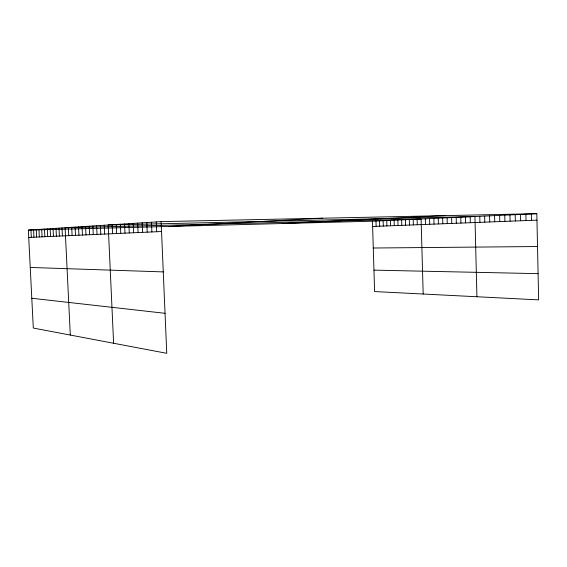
<?xml version="1.0" encoding="UTF-8"?>
<svg xmlns="http://www.w3.org/2000/svg" width="567" height="567" viewBox="0 0 567 567"><rect width="100%" height="100%" fill="white"/><g stroke="black" fill="none" stroke-linecap="round" stroke-linejoin="round"><path stroke-width="0.85" d="M161.113 221.619L166.762 353.319L33.304 328.059L28.35 230.089L161.113 221.619L536.821 213.681L538.65 299.879L374.61 291.558L372.455 221.208L536.821 213.681M168.527 226.474L322.729 218.203M282.692 223.526L445.449 215.609M28.719 237.438L161.538 231.52M372.618 226.481L536.963 220.145M28.35 230.089L372.455 221.208M373.277 248.013L537.523 246.539M373.958 270.14L538.097 273.648M30.242 267.447L163.275 271.905M31.795 298.263L165.047 313.317M33.581 229.755L33.956 237.204M30.944 229.926L31.32 237.325M62.016 227.941L62.405 235.936M58.989 228.132L59.379 236.07M56.005 228.324L56.388 236.205M53.057 228.515L53.447 236.34M50.158 228.699L50.541 236.467M47.295 228.884L47.678 236.595M44.474 229.061L44.857 236.722M41.696 229.238L42.071 236.843M38.953 229.415L39.329 236.963M36.245 229.585L36.621 237.084M89.196 226.205L89.6 234.724M85.589 226.439L85.986 234.887M82.031 226.665L82.435 235.043M78.537 226.885L78.933 235.199M75.099 227.105L75.489 235.355M71.711 227.324L72.101 235.503M68.373 227.537L68.77 235.652M70.294 335.062L65.092 227.743L421.09 218.982L423.18 294.025M120.374 224.22L120.785 233.335M116.235 224.482L116.646 233.519M112.174 224.745L112.585 233.703M113.613 343.262L108.184 224.993L474.94 216.516L476.925 296.747M104.257 225.248L104.661 234.051M100.394 225.496L100.806 234.228M96.603 225.737L97.007 234.398M92.868 225.971L93.271 234.561M146.782 222.533L147.2 232.158M142.175 222.824L142.593 232.364M137.653 223.114L138.072 232.562M133.217 223.398L133.635 232.761M128.858 223.674L129.276 232.959M124.577 223.951L124.988 233.15M156.244 221.931L156.669 231.733M151.467 222.236L151.892 231.946M379.536 220.889L379.699 226.205M375.978 221.052L376.141 226.346M409.296 219.521L409.452 225.064M405.448 219.698L405.603 225.212M401.634 219.876L401.79 225.354M397.857 220.046L398.02 225.503M394.122 220.216L394.278 225.645M390.422 220.386L390.578 225.786M386.758 220.556L386.914 225.928M383.129 220.719L383.292 226.07M438.241 218.196L438.397 223.944M433.883 218.394L434.038 224.114M429.573 218.593L429.729 224.277M425.307 218.791L425.463 224.44M417.114 219.167L417.277 224.759M413.187 219.344L413.343 224.908M465.45 216.948L465.599 222.895M460.787 217.161L460.943 223.072M456.18 217.374L456.329 223.249M451.623 217.586L451.771 223.426M447.108 217.792L447.264 223.604M442.657 217.997L442.806 223.774M494.594 215.616L494.736 221.768M489.59 215.843L489.739 221.966M484.65 216.07L484.799 222.158M479.767 216.296L479.916 222.342M470.171 216.736L470.319 222.711M520.506 214.425L520.641 220.769M515.197 214.673L515.339 220.974M509.953 214.907L510.094 221.18M504.772 215.148L504.913 221.378M499.647 215.382L499.796 221.577M531.314 213.929L531.456 220.357M525.878 214.177L526.013 220.563"/></g></svg>
